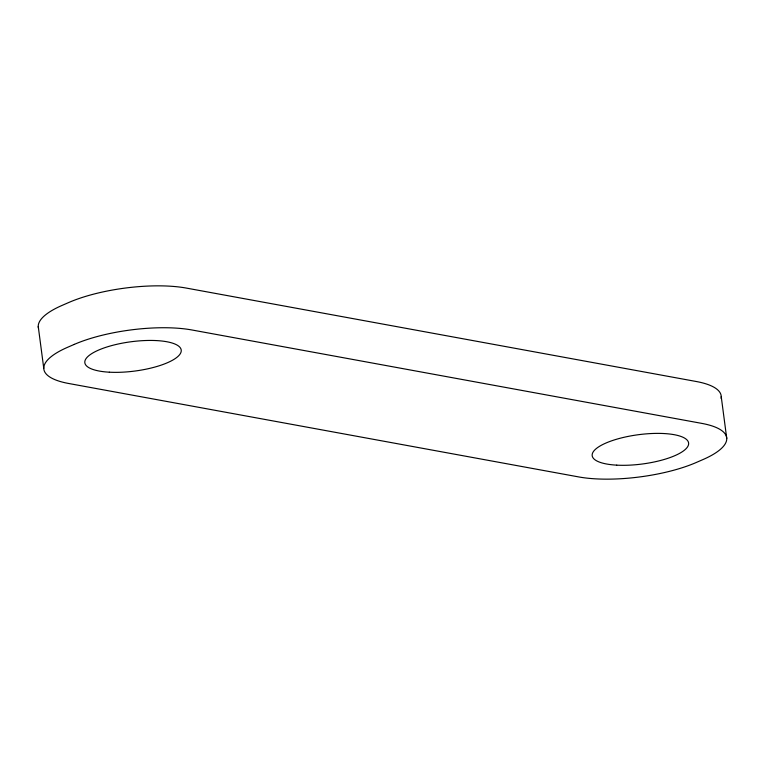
<?xml version="1.0" encoding="UTF-8"?>
<svg xmlns="http://www.w3.org/2000/svg" width="765" height="765" viewBox="0 0 765 765"><rect width="100%" height="100%" fill="white"/><g stroke="black" fill="none" stroke-linecap="round" stroke-linejoin="round"><path stroke-width="1.15" d="M721.232 396.605L726.75 438.488M38.25 326.512L43.768 368.395M38.508 328.252A83.806 25.484 -7.5 0 1 61.994 305.445L68.783 302.491A83.806 25.484 -7.5 0 1 186.383 288.089L696.274 381.505A83.806 25.484 -7.5 0 1 721.099 398.393M74.301 344.384L67.511 347.329A83.806 25.484 -7.5 0 0 68.726 383.495L578.617 476.911A83.806 25.484 -7.5 0 0 696.217 462.509L703.006 459.555A83.806 25.484 -7.5 0 0 701.792 423.389L191.891 329.973A83.806 25.484 -7.5 0 0 74.301 344.384M616.733 465.149A48.606 14.774 -7.5 0 0 688.634 443.442A48.606 14.774 -7.5 0 0 615.863 439.454A48.606 14.774 -7.5 0 0 616.733 465.149M109.347 372.192A48.606 14.774 -7.5 0 0 181.248 350.485A48.606 14.774 -7.5 0 0 108.477 346.507A48.606 14.774 -7.5 0 0 109.347 372.192"/></g></svg>
